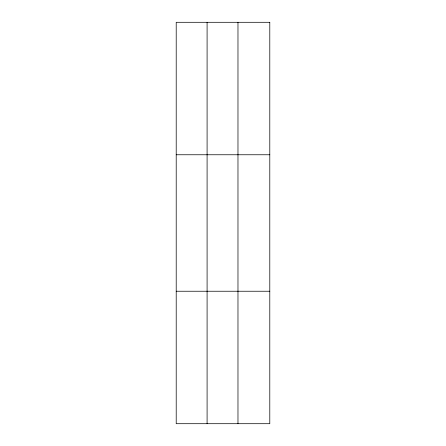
<?xml version="1.0" encoding="UTF-8"?>
<svg xmlns="http://www.w3.org/2000/svg" width="446" height="446" viewBox="0 0 446 446"><rect width="100%" height="100%" fill="white"/><g stroke="black" fill="none" stroke-linecap="round" stroke-linejoin="round"><path stroke-width="0.67" d="M207.089 22.3L207.089 423.7M237.974 22.3L237.974 423.7M176.209 154.762L269.791 154.762M176.209 291.238L269.791 291.238M269.791 22.3L269.791 423.7L176.209 423.7L176.209 22.3L269.791 22.3"/></g></svg>
